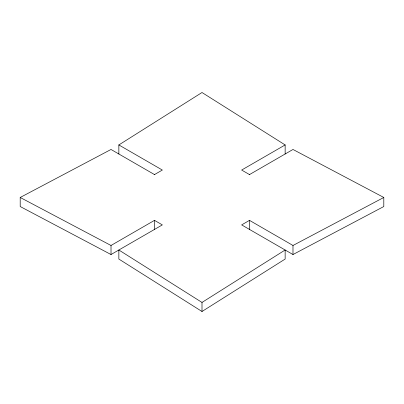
<?xml version="1.0" encoding="UTF-8"?>
<svg xmlns="http://www.w3.org/2000/svg" width="404" height="404" viewBox="0 0 404 404"><rect width="100%" height="100%" fill="white"/><g stroke="black" fill="none" stroke-linecap="round" stroke-linejoin="round"><path stroke-width="0.61" d="M118.857 154L118.857 144.94L202 92.511L285.143 144.94L285.143 154M202 302.434L285.143 250L285.143 259.06L202 311.489L118.857 259.06L118.857 250L202 302.434L202 311.489M154.5 174.578L162.347 170.049L118.857 144.94M20.2 197.47L111.014 245.475L154.5 220.367L162.347 224.897L111.014 254.53L20.2 206.53L20.2 197.47L111.014 149.47L154.732 174.71M285.143 144.94L241.653 170.049L249.5 174.578M249.268 174.71L292.986 149.47L383.8 197.47L383.8 206.53L292.986 254.53L241.653 224.897L249.5 220.367L292.986 245.475L383.8 197.47M292.986 245.475L292.986 254.53M249.5 220.367L249.5 229.422M154.5 220.367L154.5 229.422M111.014 245.475L111.014 254.53"/></g></svg>
